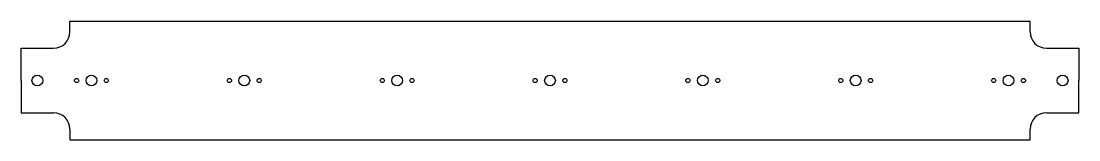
# Model space of a CAD drawing. Header units: inches. Extents: x 2 to 26.4, y 2 to 4.8.
import ezdxf

# ---------------------------------------------------------------- set-up
doc = ezdxf.new("R2010")
doc.units = ezdxf.units.IN
doc.header["$MEASUREMENT"] = 0
doc.layers.get('0').update_dxf_attribs({"linetype": 'CONTINUOUS'})

msp = doc.modelspace()

# ---------------------------------------------------------------- linework, layer by layer
for p, q in [((3.125, 4.5), (3.125, 4.75)), ((3.125, 4.75, 0.062), (25.312, 4.75, 0.062)), ((25.312, 4.5), (25.312, 4.75)), ((2, 4.125), (2.75, 4.125)), ((2, 3.375, 0.062), (2, 4.125, 0.062)), ((25.687, 4.125), (26.437, 4.125)), ((26.437, 4.125, 0.062), (26.437, 3.375, 0.062)), ((2, 3.375, 0.062), (2, 2.625, 0.062)), ((26.437, 2.625, 0.062), (26.437, 3.375, 0.062)), ((2, 2.625), (2.75, 2.625)), ((25.687, 2.625), (26.437, 2.625)), ((3.125, 2.25), (3.125, 2)), ((25.312, 2), (25.312, 2.25)), ((3.125, 2, 0.062), (25.312, 2, 0.062))]:
    msp.add_line(p, q)
for centre, radius in [((2.375, 3.375), 0.125), ((3.281, 3.375), 0.049), ((3.625, 3.375), 0.125), ((3.969, 3.375), 0.049), ((6.812, 3.375), 0.049), ((7.156, 3.375), 0.125), ((7.5, 3.375), 0.049), ((10.344, 3.375), 0.049), ((10.687, 3.375), 0.125), ((11.031, 3.375), 0.049), ((13.875, 3.375), 0.049), ((14.219, 3.375), 0.125), ((14.562, 3.375), 0.049), ((17.406, 3.375), 0.049), ((17.75, 3.375), 0.125), ((18.094, 3.375), 0.049), ((20.938, 3.375), 0.049), ((21.281, 3.375), 0.125), ((21.625, 3.375), 0.049), ((24.469, 3.375), 0.049), ((24.812, 3.375), 0.125), ((25.156, 3.375), 0.049), ((26.062, 3.375), 0.125)]:
    msp.add_circle(centre, radius)
for centre, start, end in [((2.75, 4.5), 270, 0), ((25.687, 4.5), 180, 270), ((2.75, 2.25), 0, 90), ((25.687, 2.25), 90, 180)]:
    msp.add_arc(centre, 0.375, start, end)

doc.saveas('drawing.dxf')
